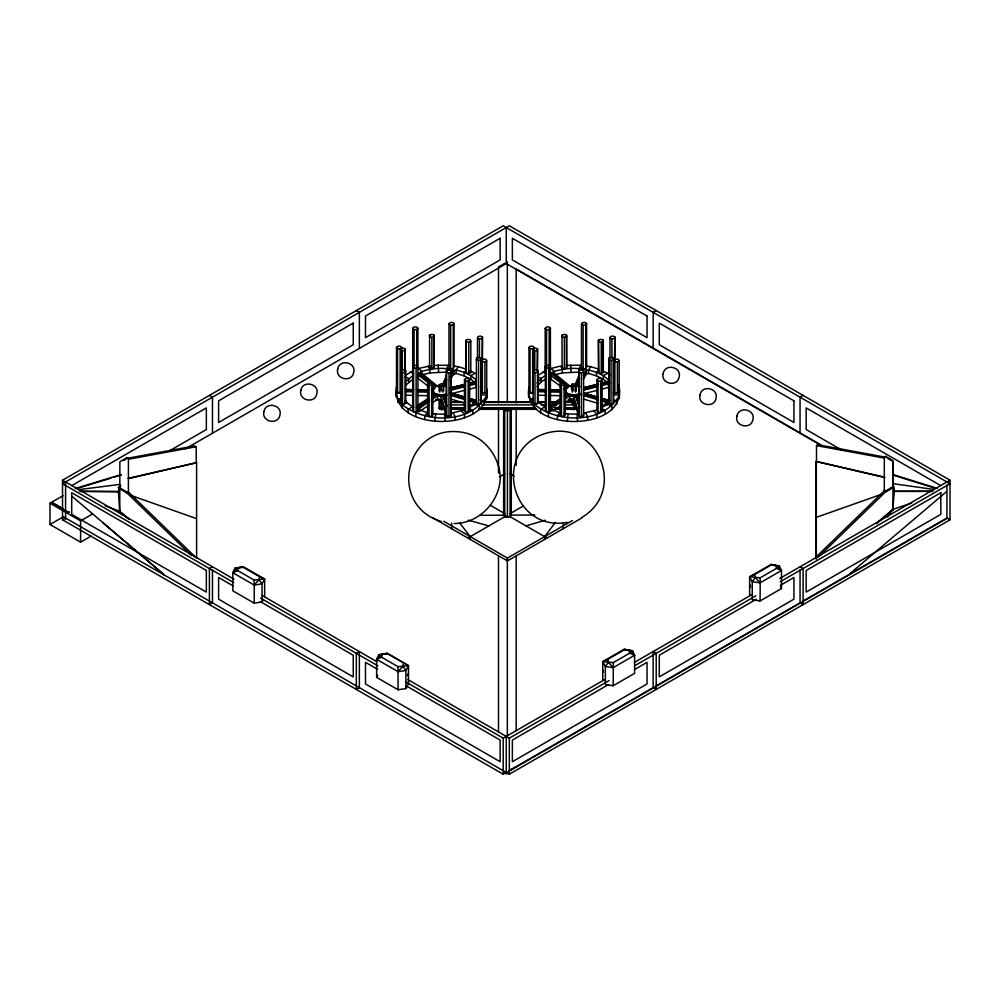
<?xml version="1.0" encoding="UTF-8"?>
<svg xmlns="http://www.w3.org/2000/svg" width="1000" height="1000" viewBox="0 0 1000 1000"><rect width="100%" height="100%" fill="white"/><g stroke="black" fill="none" stroke-linecap="round" stroke-linejoin="round"><path stroke-width="1.5" d="M563.263 522.938L563.188 528.737M613.175 685.738L613.35 662.588L629.637 653.188L634.6 655.288L634.6 673.375L613.175 685.738L605.35 684.538L605.35 666.45L602.75 661.637L624.175 649.262L632.513 650.763L634.6 655.288L613.175 667.663L605.35 666.45L608.488 662.3L607.725 659.338L624 649.938L632.513 650.763L632.513 653.787M760.062 600.938L760.238 577.775L776.525 568.375L781.5 570.475L781.5 588.562L760.062 600.938L752.237 599.725L752.237 581.638L749.638 576.825L771.075 564.462L779.4 565.962L781.5 570.475L760.062 582.85L752.237 581.638L755.387 577.487L754.613 574.525L770.9 565.125L779.4 565.962M564.637 390.387L564.637 391.037M486.838 398.75L487.212 389.3C490.637 431.662 394.55 432.113 396.4 390.913M528.5 396.825L528.875 387.362C521.8 433.975 631.112 432.55 618.263 384.938M613.525 393.413L613.688 390.838M619.7 389.3L619.325 398.75M609.75 382.887L608.538 379.787L603.237 375.65L596.487 372.3L588.612 369.9L586.538 370.375C576.025 366.9 564.625 368.387 554.188 371.4L549.15 374.4L561.562 383.425M476.4 359.575L476.562 358.075L478.913 357.413L481.075 358.25L481.075 401.975L480.9 403.475L478.562 404.137L476.4 403.3L476.4 359.575L478.562 360.412L480.9 359.75L481.075 358.25M476.4 403.3L476.562 401.8M608.875 359.575L609.05 358.075L611.4 357.413L613.562 358.25L613.562 401.975L613.387 403.475L611.05 404.137L608.875 403.3L608.875 359.575L611.05 360.412L613.387 359.75L613.562 358.25M608.875 403.3L609.05 358.075M56.913 505.525L56.288 505.812M263.35 599.575L262.05 601.975L254.225 603.188L232.8 590.812L232.8 572.725L237.775 570.625L238.275 567.825L243.225 566.712L264.65 579.075L264.65 597.163M403.512 663.35L402.75 666.312L405.887 670.462L398.062 671.675L376.637 659.3L381.6 657.2L382.1 654.4L387.062 653.288L408.488 665.65L408.488 683.737L405.887 688.55L398.062 689.762L376.637 677.387L376.637 659.3L378.725 654.788L387.062 653.288L408.488 665.65L405.887 670.462L405.887 688.55M404.712 372.262L405.037 348.9L402.962 348M537.2 370.7L537.525 348.9L535.45 348L533.05 348.575M624 649.938L624.175 649.262L629.138 650.387L634.6 655.288M770.9 565.125L771.075 564.462L776.025 565.575L781.5 570.475M432.962 395.8L432.962 392.25L434.475 394.3L437.388 395.775L441.112 396.375L446.287 412.788L444.613 414.188L435.712 414L434.825 420.938M565.45 395.8L565.45 392.25L566.962 394.3L569.875 395.775L573.6 396.375L578.775 412.788L577.1 414.188L568.2 414L567.312 420.938M254.225 603.188L254.225 585.1L258.913 579.738L259.688 576.775L243.4 567.375L234.9 568.212L232.8 572.725L254.225 585.1L262.05 583.888L264.65 579.075L259.688 576.775M477.5 359.862L477.5 338L478.025 336.525L480.513 336.05L482.45 337.05L482.45 360.475M481.925 382.25L482.45 337.05M609.987 358.3L609.987 338L610.513 336.525L613 336.05L614.938 337.05L614.938 360.475M614.412 360.387L614.938 337.05M442.5 384.988L446.413 375.387M574.987 384.988L579.462 374.012M579.575 378.988L576.3 386.1L579.237 378.088M576.3 386.1L579.575 378.137M446.575 380.087L443.938 385.575L446.238 379.188M443.938 385.575L446.575 379.237M63.8 509.45C60.5 508.938 65.963 510.8 63.863 509.625M397.45 385.087L396.4 387.362L396.012 396.825M450.238 377.088L452.837 371.45L456.125 369.9L464 372.3L470.763 375.65L476.05 379.787L475.913 381L474.425 381.85L470.112 382.95M450.238 380.637L452.837 375L456.125 373.45L464 375.85L470.763 379.2L474.988 382.512M376.637 677.387L377.675 675.125M578.15 386.95L579.462 384.137M583.375 375.675L586.538 370.375L586.538 373.925L583.375 379.225M400.688 371.538L401.375 370.075L403.888 369.688L405.725 370.763L405.725 401.987L405.05 403.45L402.525 403.825L400.688 402.762L400.688 371.538L402.525 372.6L405.05 372.212L405.725 370.763M400.688 402.762L401.375 401.312L401.375 370.075M533.175 371.538L533.862 370.075L536.375 369.688L538.212 370.763L538.212 401.987L537.537 403.45L535.013 403.825L533.175 402.762L533.175 371.538L535.013 372.6L537.537 372.212L538.212 370.763M128.112 478.387L196.6 462.663L129.425 478.425M196.4 518.575L130.8 495.375M428.775 401.613L418.338 409.3L427.1 412.675L424.938 415.863L424.938 419.412M560.025 402.45L550.825 409.3L559.587 412.675L557.425 415.863L557.425 419.412M448.975 324.062L449.862 322.638L452.438 322.375L454.113 323.525L454.113 367.25L453.237 368.675L450.662 368.938L448.975 367.788L448.975 324.062L450.662 325.213L453.237 324.95L454.113 323.525M581.462 324.062L582.35 322.638L584.913 322.375L586.6 323.525L586.6 367.25L585.725 368.675L583.15 368.938L581.462 367.788L581.462 324.062L583.15 325.213L585.725 324.95L586.6 323.525M887.712 517.05L892.862 509.375L894.275 491.413L932.625 491.413M466.062 369.075L458.3 366.7L456.125 369.9L456.125 373.45M598.538 369.075L590.775 366.7L588.612 369.9L588.612 373.45L596.487 375.85L603.237 379.2L607.475 382.512M439.012 385.6L435.325 386.488L432.775 390.037L435.325 394.712L441.463 396.188L446.388 395.012M433.625 389.988L435.325 386.488M439.125 391.213L439.125 384.963L441.375 383.663L443.638 384.963L443.638 391.213M442.975 392.137L443.638 384.963M443.638 408.387L441.375 409.688L439.125 408.387L439.775 407.463M546.413 537.087L544.612 539.462L544.612 536.625L510.1 516.7L510.15 410.238L511.275 408.675L511.275 515.138L510.15 516.7L507.45 517.35L504.738 516.7L503.625 515.138L503.625 408.675L504.738 410.238L504.738 516.7M572.725 385.312L567.812 386.488L565.262 390.037L567.812 394.712L573.95 396.188L580.1 394.712M571.6 389.65L571.6 384.963L572.263 384.038L575.462 384.038L576.125 391.213M575.462 392.137L576.125 384.963M571.6 408.387L572.263 409.312L575.462 409.312L576.125 405.262M503.625 515.138L504.738 513.587M544.612 536.625L555.413 522.35M398.062 689.762L398.062 671.675L402.75 666.312L408.488 665.65M427.612 383.9L428.8 382.562L431.4 382.488L432.812 383.75L432.812 414.988L431.625 416.325L429.025 416.4L427.612 415.138L427.612 383.9L429.025 385.163L431.625 385.087L432.812 383.75M560.1 383.9L561.287 382.562L563.888 382.488L565.3 383.75L565.3 414.988L564.113 416.325L561.512 416.4L560.1 415.138L560.1 383.9L561.512 385.163L564.113 385.087L565.3 383.75M470.15 399.85L474.438 401.087L474.6 400.062L468.888 398.413M474.438 401.087L474.6 400.062M601.062 399.35L606.925 401.087L607.075 400.062L601.225 398.312M606.925 401.087L607.075 400.062M412.7 372.05L412.7 328.338L413.913 327L416.525 326.938L417.912 328.212L417.938 410.825L416.125 411.912L413.587 411.55L412.863 410.112L412.863 366.388L414.675 365.3L417.2 365.65L417.938 367.1L416.125 368.188L413.587 367.825L412.863 366.388M416.7 367.025L416.7 329.55L417.912 328.212M405.613 381.775L413.375 375.238M405.613 385.325L413.375 378.787M545.188 372.05L545.188 328.338L546.4 327L549.012 326.938L550.4 328.212L550.425 410.825L548.612 411.912L546.075 411.55L545.35 410.112L545.35 366.388L547.163 365.3L549.688 365.65L550.425 367.1L548.612 368.188L546.075 367.825L545.35 366.388M549.175 367.025L549.175 329.55L550.4 328.212M537.062 382.912L541.225 378.363L545.862 375.238M537.062 386.463L541.225 381.912L545.862 378.787M819.075 556.4L885.588 491.838L892.962 487.587M232.8 572.725L238.275 567.825M376.637 659.3L382.1 654.4L387.225 653.95M476.35 401.188L474.412 402.912L474.412 405.288M419.137 410.225L415.875 413.113L415.875 416.662M551.625 410.225L548.362 413.113L548.362 416.662M58.212 506.838L58.975 506.238M64.488 510.538L65.425 509.963L64.475 510.662M581.938 517.362C627.65 490.225 597.15 418.475 546.3 433.175C490.788 449.85 510.9 532.762 567.663 522.35M876.425 523.362L892.862 509.375L911.688 503.062M876.425 523.675L892.862 509.688M466.238 370.412L464 372.3L464 375.85M598.725 370.412L596.487 372.3L596.487 375.85M464.462 379.6L465.962 378.375L468.562 378.512L469.65 379.875L469.65 411.112L468.15 412.337L465.55 412.2L464.462 410.838L464.462 379.6L465.55 380.975L465.55 412.2M465.55 380.975L468.15 381.112L469.65 379.875M596.95 379.6L598.45 378.375L601.038 378.512L602.137 379.875L602.137 411.112L600.638 412.337L598.038 412.2L596.95 410.838L596.95 379.6L598.038 380.975L598.038 412.2M598.038 380.975L600.638 381.112L602.137 379.875M401.7 391.4L400.175 392.625L397.575 392.463L396.5 391.087L396.5 347.375L398.038 346.15L400.625 346.3L401.7 347.675L401.7 371.1M396.5 347.375L397.575 348.738L400.175 348.9L401.7 347.675M534.188 347.675L532.663 348.9L532.663 392.625L530.062 392.463L528.987 391.087L528.987 347.375L530.513 346.15L533.112 346.3L534.188 347.675L534.188 371.1M417.275 406.737L428.55 399.05M432.312 396.5L435.075 394.913L432.575 397.475M428.812 399.188L417.537 406.863L417.537 407.713L428.812 400.037M432.575 396.625L435.075 394.913M417.275 407.587L428.55 399.9M432.312 397.35L434.812 394.787M560.037 400.887L549.763 407.587L549.763 406.737L561.025 399.05M564.788 396.488L567.55 394.913L565.05 397.475M550.025 407.713L550.025 406.863L560.037 400.037M565.05 396.625L567.55 394.913M549.763 407.587L561.025 399.9M564.788 397.337L567.288 394.787M432.463 399.113L437.388 395.775L437.388 399.325L432.463 402.663M418.925 411.825L428.775 405.163M564.95 399.113L569.875 395.775L569.875 399.325L564.95 402.663M552.638 410.988L560.025 406M406.037 374.938L413.237 370.775M469.85 407.337L474.5 404.212L479.412 406.15L479.412 409.688M537.413 375.675L545.725 370.775M611.9 409.688L611.9 406.15L606.975 404.212L601.175 408.113L605.225 410.625L605.225 414.175M417.8 405.25L428.062 398.512M431.912 395.988L434.475 394.3M549 406.1L560.55 398.512M564.4 395.988L566.962 394.3M481.625 360.125L483.4 359.025L485.95 359.363L486.7 360.812L486.7 392.038L484.913 393.137L482.375 392.8L481.625 391.35L481.625 360.125L482.375 361.562L482.375 392.8M482.375 361.562L484.913 361.9L486.7 360.812M614.113 360.125L615.887 359.025L618.425 359.363L619.188 360.812L619.188 392.038L617.4 393.137L614.862 392.8L614.113 391.35L614.113 360.125L614.862 361.562L614.862 392.8M614.862 361.562L617.4 361.9L619.188 360.812M119.875 487.987L127.088 492.15L127.088 492.975L128.412 492.287L128.412 458.288L126.912 457.638L119.875 461.763L119.75 511.8M125.738 459.15L123.4 460.525L125.887 459.062M884.3 490.213L885.8 490.875L892.837 486.737M885.8 491.7L892.837 487.575L892.837 460.525L885.625 456.362L884.3 457.05L884.3 491.05L885.8 491.7L885.8 490.875M506.262 736.4L506.262 772.45L503.2 774.225L62.525 519.8L62.525 480.2L503.2 225.775L950 483.738L780.2 581.775M71.7 485.65L206.35 407.912L206.35 429.538L168.65 451.312M91.1 536.1L80.6 542.163L50 524.487L50 503.212L63.113 495.65M67.237 512.263C68.825 511.362 66.688 511.025 67.537 512.438L69.513 512.225L67.337 512.325M50 524.487L63.113 516.925M498.5 266.95L504.812 263.275M62.525 519.8L65.588 518.025M118.138 487.688L120.838 486.125M185.525 448.787L506.55 263.438M119.75 488.825L127.125 493.088L128.6 492.238L196.213 557.863M50 503.212L80.6 520.887L92.413 514.075M212.475 566.775L209.412 568.55L209.412 604.6L212.475 602.837L212.475 569.788M656.213 310.587L653.15 312.35L653.15 348.413M499.487 476.863L504.8 473.787M468.488 537.15L470.288 539.462L470.288 536.625L506.125 515.938M510.1 513.638L523.375 505.975M443.75 521.3L507.45 558.075L572.475 520.538M433.125 518.013L507.45 560.913L581.763 518.013M803.112 395.4L800.05 397.163L800.05 433.225M816.5 461.887L816.5 445.6L817.975 444.75L885.588 457.2L885.625 456.362M885.588 457.2L884.112 458.05L816.5 445.6M406.175 682.138L503.2 738.162L604.637 679.6M634.288 662.475L751.538 594.788M779.837 578.45L950 480.2L950 519.8L509.325 774.225L62.525 516.263M407.887 679.6L509.325 738.162L609.05 680.588M634.65 665.8L755.938 595.775M607.987 684.875L512.375 740.075L512.375 761.712L647.038 683.962L647.038 662.337L634.913 669.325M756.225 599.288L659.275 655.263L659.275 676.9L793.925 599.163L793.925 577.525L780.462 585.3M516.175 766.688L508.6 771.025L653.15 687.65L656.213 689.412L656.213 653.35L653.15 651.587L653.15 687.65M655.85 686.087L800.05 602.837L803.112 604.6L803.112 568.55L800.05 566.775M802.738 601.275L946.938 518.025L950 519.8M507.9 771.838L947.513 518.025M608.4 381L601.163 383.312M413.85 407.3L412.475 406.912L408.113 409.25L408.113 412.8M610.037 375.225L607.6 373.312L603.237 375.65L603.237 379.2M127.088 492.15L128.412 491.463M418.013 373.738L421.7 371.4C432.137 368.387 443.537 366.9 454.05 370.375L454.05 373.925M465.95 340.275L467.975 339.325L470.412 339.875L470.812 341.362L470.812 372.587L468.787 373.537L466.35 372.987L465.95 371.5L465.95 340.275L466.35 372.987M466.35 341.763L468.787 342.3L470.812 341.362M598.438 340.275L600.462 339.325L602.9 339.875L603.3 341.362L603.3 372.587L601.263 373.537L598.837 372.987L598.438 371.5L598.438 340.275L598.837 372.987M598.837 341.763L601.263 342.3L603.3 341.362M749.638 594.913L749.638 576.825L754.613 574.525M602.75 679.725L602.75 661.637L607.725 659.338M451.275 413.175L464.387 409.95M583.763 413.175L596.875 409.95M447.013 395.112L441.112 396.375L441.112 399.925L445.863 414.963M578.337 414.963L573.6 399.925L573.6 396.375L579.5 395.112M577.413 399.538L579.5 398.663M419.412 373.013L435.875 385.575L435.6 386.538L419.412 373.862L419.412 373.013L435.6 385.688L435.6 386.538M419.412 373.862L435.875 386.425M551.9 373.013L568.462 386.037L568.188 387.013L551.9 373.862L551.9 373.013L568.188 386.163L568.188 387.013M551.9 373.862L568.462 386.887M446.425 370.863L448.587 370.012L450.938 370.675L451.125 372.175L451.125 415.9L448.975 416.75L446.625 416.087L446.425 414.588L446.425 370.863L446.625 416.087M446.625 372.362L448.975 373.025L451.125 372.175M578.913 370.863L581.075 370.012L583.425 370.675L583.612 372.175L583.612 415.9L581.462 416.75L579.113 416.087L578.913 414.588L578.913 370.863L579.113 416.087M579.113 372.362L581.462 373.025L583.612 372.175M55.587 505.225L54.775 504.888L55.45 505.15M61.062 507.7L60.087 507.962L60.912 508.3M881.912 494.15L816.312 517.35M429.6 367.9L429.562 335.163L431.812 334.387L434.087 335.125L434.125 367.863L431.887 368.638L429.6 367.9L429.562 366.388M429.562 335.163L429.6 336.662L431.887 337.4L434.125 336.625M562.087 367.9L562.05 335.163L564.288 334.387L566.575 335.125L566.613 367.863L564.375 368.638L562.087 367.9L562.05 366.388M562.05 335.163L562.087 336.662L564.375 337.4L566.613 336.625M412.475 406.912L407.175 402.775L402.025 404.5L397.925 399.087L396.012 393.275L401.95 393.013M540.6 412.8L540.6 409.25L544.963 406.912L539.663 402.775L534.513 404.5L530.413 399.087L528.5 393.275L532.95 393.075M75.188 488.55L121.213 474.525M76.675 488.587L110.812 478.188M113.787 477.275L121.213 475.012M526.025 525.9L545.175 520.237M450.012 388.062L464.363 384.412M450.087 390.487L464.425 386.838M470.163 385.375L475.913 383.913L475.913 387.463L470.163 388.925M451.512 393.663L464.425 390.387M583.925 387.7L596.85 384.412M584 390.112L596.912 386.838M601.225 385.737L608.387 383.913L608.387 387.463L601.225 389.288M584 393.663L596.912 390.387M430.988 365.75L418.725 368.425L421.7 371.4L421.7 374.95L429.862 372.9L446.613 372.1M562.35 372.9L554.188 374.95L554.188 371.4L551.213 368.425L560.6 366.062L562.35 369.35L562.35 372.9L579.1 372.1L579.1 368.55L580.887 365.175L566.35 365.438M60.85 508.325C59.088 507.812 62.812 507.837 60.412 507.887L61.075 507.85M404.712 350.4L402.312 350.988L402.312 369.725M537.2 350.4L534.8 350.988L534.8 369.725M463.963 385.788L450.712 388.988L450.575 387.95L463.825 384.75M469.712 383.325L475.737 382.088L469.85 383.512M463.963 384.938L450.575 387.95M463.825 385.6L450.712 388.988M469.712 384.175L475.737 382.938L469.85 384.363M583.7 387.8L598.038 384.325M600.913 383.638L608.212 382.088L601.05 383.825M583.825 387.975L598.175 384.513M583.7 388.65L598.038 385.175M600.913 384.487L608.212 382.938L601.05 384.675M583.825 388.837L598.175 385.363M439.125 384.963L439.775 385.887L442.975 385.887M435.325 393.575L441.463 395.05L446.388 393.875M571.6 384.963L572.263 385.887L575.462 385.887M504.738 410.238L507.45 410.875L510.15 410.238M567.812 393.575L573.95 395.05L580.1 393.575M586.538 373.925L588.612 373.45M477.5 338L479.438 339L481.925 338.525M609.987 338L611.925 339L614.412 338.525M61.788 508.212L61.062 508.587M127.125 458.35L194.737 445.9L196.213 446.75L196.213 463.038M128.6 459.2L196.213 446.75M234.9 568.212L243.225 566.712L243.4 567.375M402.188 398.325L397.925 399.087L397.925 402.638M533.25 398.575L530.413 399.087L530.413 402.638M78.525 489.688L119.85 484.375L118.438 491.75L80.087 491.262M237.775 570.625L254.062 580.025L264.65 579.075M446.65 406.712L443.3 396.087L446.512 404.425M443.3 396.938L446.512 405.275M579.575 407.975L575.612 395.588L579.412 405.637M575.612 396.438L575.95 395.55M454.062 523.513C478.888 523.612 499.663 502.05 500.312 477.45C499.363 456.2 484.237 436.262 462.912 432.425C406.15 422.013 386.037 504.925 441.55 521.6M378.725 654.788L382.1 654.4M433.862 365.438L448.4 365.175L446.613 368.55L446.613 370.925M381.6 657.2L397.887 666.6L402.75 666.312M412.7 328.338L414.087 329.613L416.7 329.55M545.188 328.338L546.575 329.613L549.175 329.55M480.062 515.312L504.4 515.188M510.487 515.15L534.837 515.025M450.725 401.775L460.087 401.775M485.025 401.775L530.225 401.775M538.013 401.775L545.812 401.775M548.925 401.775L556.725 401.775M566.075 401.775L572.312 401.775M450.725 402.425L463.2 402.425M485.025 402.425L530.225 402.425M538.013 402.425L545.812 402.425M548.925 402.425L556.725 402.425M564.513 402.425L572.312 402.425M450.725 404.9L464.762 404.9M469.438 404.9L474.113 404.9M481.9 404.9L533.337 404.9M541.138 404.9L545.812 404.9M548.925 404.9L552.05 404.9M564.513 404.9L573.862 404.9M441.375 407.762L444.5 407.762M450.725 407.762L464.762 407.762M480.35 407.762L534.9 407.762M555.163 407.762L559.837 407.762M564.513 407.762L573.862 407.762M441.375 408.675L444.5 408.675M450.725 408.675L464.762 408.675M478.787 408.675L536.462 408.675M555.163 408.675L559.837 408.675M564.513 408.675L573.862 408.675M441.375 409.312L444.5 409.312M450.725 409.312L464.762 409.312M478.787 409.312L536.462 409.312M555.163 409.312L559.837 409.312M564.513 409.312L573.862 409.312M934.237 489.5L893.05 483.663L894.275 491.238L932.625 491.238M80.087 491.438L118.438 491.438L119.663 511.5L121.45 514.038M538.212 389.688L545.988 389.837M549.1 389.888L559.975 390.1M538.212 389.888L545.975 390.037M549.087 390.087L559.963 390.3M538.212 390.538L545.988 390.688M549.1 390.737L559.975 390.95M538.212 390.737L545.975 390.887M549.087 390.95L559.963 391.15M405.688 389.688L413.212 389.825M417.738 389.9L428.275 390.087M405.675 389.888L413.2 390.025M417.725 390.1L428.263 390.288M405.688 390.538L413.212 390.675M417.738 390.75L428.275 390.938M405.675 390.737L413.2 390.875M417.725 390.95L428.263 391.138M537.475 389.425L544.888 389.575M549.338 389.675L561.188 389.925M538.25 391.675L545.812 391.838M548.825 391.9L560.925 392.15M404.988 389.425L413.888 389.613M416.85 389.675L428.7 389.925M405.763 391.675L413.325 391.838M417.85 391.925L428.438 392.15M538.25 395.225L545.812 395.375M548.825 395.45L560.925 395.7M405.763 395.225L413.325 395.375M417.85 395.475L428.438 395.7M528.987 347.375L530.062 348.738L532.663 348.9M749.638 576.825L760.238 577.775M602.75 661.637L613.35 662.588M613.438 394.7L619.325 395.2C603.888 424.137 557.837 423.525 534.513 404.5L534.513 408.05M576.3 385.25L576.638 386.15M443.938 384.725L444.275 385.625M586.538 366.05L590.775 366.7M454.05 366.05L458.3 366.7M563.888 413.338L568.2 414M432.837 413.55L435.712 414M569.875 399.325L573.6 399.925M437.388 399.325L441.112 399.925M613.913 400.288L616.675 400.913L616.675 404.462M480.037 399.975L484.188 400.913L484.188 404.462M816.112 558.587L816.112 461.45L884.6 477.163M816.112 461.45L884.8 477.562M575.188 385.312L580.1 386.488M569.475 398.575L574.388 399.75L574.388 400.887L568.237 399.425M442.7 385.312L446.388 386.188M435.75 399.425L441.9 400.887M468.25 520.163L488.862 525.9M450.325 393.05L464.6 397.175M450.163 393.237L464.438 397.35M470.15 399L474.438 400.238M450.325 393.9L464.6 398.025M468.888 399.263L474.6 400.913M450.163 394.087L464.438 398.2M583.812 393.137L598.075 397.325M600.938 398.162L609.812 400.325L606.9 402.912L606.9 405.288M583.462 395.538L598.075 399.825M600.988 400.675L605.375 401.962L606.9 402.912L606.975 404.212M583.462 399.087L598.075 403.375M600.988 404.225L605.375 405.513L605.375 401.962M449.9 392.713L464.162 396.9M469.875 398.575L475.575 400.25M450.975 395.538L464.125 399.387M469.963 401.112L474.412 402.912L474.5 404.212M450.975 399.087L464.125 402.938M469.963 404.663L472.887 405.513L472.887 401.962M583.663 393.088L596.838 397M583.513 393.263L598.138 397.625M601.062 398.488L606.925 400.238M583.663 393.938L596.838 397.863M601.225 399.162L607.075 400.913M583.513 394.113L598.138 398.475M892.962 474.55L937.525 488.45M892.962 475.05L936.038 488.488M105.237 505.85L119.663 511.188L129.2 519.25M537.537 376.912L541.225 378.363L541.225 381.912M405.05 376.912L408.738 378.363L408.738 381.912M549.15 377.95L560.375 386.05M602.425 370.75L607.6 373.312M469.938 370.75L475.112 373.312L470.763 375.65L470.763 379.2M950 480.2L509.325 225.775L62.525 483.738L233.675 582.55M940.825 485.65L806.162 407.912L806.162 429.538L841.175 449.75M888.025 458.575L891.737 460.75M517.375 269.688L820.362 444.625M822.962 446.45L506.262 263.6L506.262 227.55M885.588 491.838L884.112 490.988L816.5 556.625L817.975 557.475M356.312 310.587L359.363 312.35L359.363 348.413M510.1 473.787L514.087 476.087M490.2 505.213L504.8 513.638M209.412 395.4L212.475 397.163L212.475 433.225M62.525 480.2L234.037 579.225M262.337 595.562L376.887 661.7M260.625 598.112L377.875 665.8M233.412 586.075L218.6 577.525L218.6 599.163L353.25 676.9L353.25 655.263L260.338 601.625M377.612 669.325L365.487 662.337L365.487 683.962L500.138 761.712L500.138 740.075L405.887 685.65M57.213 505.125L56.175 505.875M63.263 508.625L62.237 509.375M61.662 508.075L60.625 508.837M59.45 507.188C62.538 507.275 56.675 507.638 59.962 506.712L60.7 507.312L59.812 507.4M503.85 772.475L506.55 774.038L506.55 772.625M542.975 371.95L545 373.2M410.487 371.95L413.525 373.837M469.7 408.738L472.738 410.625L472.738 414.175M570.612 386.75L553.188 372.4M563.925 385.275L567.475 388.05M563.925 388.825L566.3 390.675M438.125 386.75L420.7 372.4L420.7 374.762M429.075 383.425L418.425 375.1L418.425 378.65L429.075 386.975M432.625 386.2L435 388.05M119.663 511.5L129.2 519.562M72.188 496.45L164.312 574.938L102.888 522.825M127.125 493.088L191.412 555.487M594.012 411.163L596.987 414.137L596.987 417.688M461.525 411.163L464.5 414.137L464.5 417.688M755.387 577.487L760.062 582.85M608.488 662.3L613.175 667.663M459.475 522.725L470.288 536.625M537.875 400.425L539.663 402.775M405.4 400.425L407.175 402.775M258.913 579.738L262.05 583.888L262.05 601.975M565.262 391.163L567.812 394.712M432.775 391.163L435.325 394.712M119.663 511.188L122.338 515M580.625 368.975L581.138 369.9M448.137 368.975L448.65 369.9M585.85 413.225L587.6 416.512L587.6 420.062M428.113 366.062L429.862 369.35L429.862 372.9M453.363 413.225L455.125 416.512L455.125 420.062M618.425 390.6L619.188 392.038M550.425 410.825L549.688 409.375L549.688 365.65M780.45 586.3L781.5 588.562M575.612 395.588L579.575 407.125M443.3 396.087L446.65 405.863M480.45 387.025L481.275 389.55L480.95 394.7L486.838 395.2C471.4 424.137 425.35 423.525 402.025 404.5L402.025 408.05M577.413 395.988L579.263 401.887M446.312 400.412L444.925 395.988L444.925 398.35M603.3 372.587L602.9 339.875M470.412 371.1L470.812 372.587M776.025 565.575L776.525 568.375M629.138 650.387L629.637 653.188M893.3 485.675L894.275 491.238M570.65 364.963L571.1 371.938M577.1 414.188L577.55 421.163M438.175 364.963L438.612 371.938M444.613 414.188L445.062 421.163M583.425 414.4L583.612 415.9M451.125 415.9L450.938 370.675M397.887 666.6L398.062 671.675M254.062 580.025L254.225 585.1M566.613 367.863L566.575 335.125M451.637 523.112L451.712 528.737M434.125 367.863L434.087 335.125M946.938 484.975L946.938 518.025M946.438 491.725L849.925 573.663M892.962 461.463L892.962 510.55M816.312 461.838L816.312 558.987M800.05 569.788L800.05 602.837M617.4 361.9L617.4 393.137M613.387 359.75L613.387 403.475M611.925 339L611.925 357.738M611.05 360.412L611.05 404.137M608.088 381.9L608.212 382.938M601.263 342.3L601.263 373.537M600.638 381.112L600.638 412.337M585.725 324.95L585.725 368.675M585.325 371.45L585.325 375M583.15 325.213L583.15 368.938M581.462 373.025L581.462 416.75M575.462 403.062L575.462 409.312M573.95 395.05L573.95 396.188M573.862 386.275L573.862 390.95M573.862 400.325L573.862 409.688M572.263 384.038L572.263 392.137M572.263 399.663L572.263 404.625M571.6 399.012L571.6 402.137M567.812 386.488L567.812 387.612M564.375 337.4L564.375 368.638M564.113 385.087L564.113 416.325M561.512 385.163L561.512 416.4M552.175 372.887L552.175 373.75M551.413 408.275L551.413 410.637M550.9 375.1L550.9 378.65M548.612 368.188L548.612 411.912M546.575 329.613L546.575 367.088M546.075 367.825L546.075 411.55M537.525 348.9L537.537 403.45M535.013 372.6L535.013 403.825M530.062 348.738L530.062 392.463M516.175 268.475L516.175 402.825M516.175 409.025L516.175 465.25M516.175 555.825L516.175 730.775M509.325 738.162L509.325 774.225M507.45 410.875L507.45 517.35M507.45 558.075L507.45 560.913M507.337 261.825L507.337 402.2M507.337 559.675L507.337 735.925M503.2 738.162L503.2 774.225M498.5 266.913L498.5 402.825M498.5 409.025L498.5 473.1M498.5 555.825L498.5 732.337M484.913 361.9L484.913 393.137M480.9 359.75L480.9 403.475M479.438 339L479.438 357.738M478.562 360.412L478.562 404.137M475.6 381.9L475.737 382.938M468.787 342.3L468.787 373.537M468.15 381.112L468.15 412.337M453.237 324.95L453.237 368.675M452.837 371.45L452.837 375M450.662 325.213L450.662 368.938M448.975 373.025L448.975 416.75M445.95 413.688L445.95 416.05M443.638 396.037L443.638 396.9M441.463 395.05L441.463 396.188M441.375 386.275L441.375 390.95M441.375 400.325L441.375 409.688M439.775 385.887L439.775 392.137M439.775 399.938L439.775 409.312M439.125 399.012L439.125 408.387M431.887 337.4L431.887 368.638M431.625 385.087L431.625 416.325M429.025 385.163L429.025 416.4M419.688 372.887L419.688 373.75M418.925 408.275L418.925 410.637M416.125 368.188L416.125 411.912M414.087 329.613L414.087 367.088M413.587 367.825L413.587 411.55M405.037 348.9L405.037 370.763M405.05 372.212L405.05 403.45M402.525 372.6L402.525 403.825M400.175 348.9L400.175 392.625M397.575 348.738L397.575 392.463M196.6 462.663L196.6 558.275M126.912 457.638L126.912 458.462M80.6 520.887L80.6 542.163M65.588 481.975L65.588 519.45M750.525 587.137A1.312 0.762 -60 0 1 750.525 585.288M407.438 674.188A1.312 0.762 60 0 1 407.438 675.7M603.45 671.888A1.312 0.762 -60 0 1 603.45 670.375M54.088 503.85L52.987 504.012L54.088 503.888M57.287 506.3L58.338 506.238L57.337 506.225M64.95 510.725L65.812 510.65L64.95 510.725M263.962 411.6C261.2 421.812 278.163 425.575 279.925 415.087C282.688 404.888 265.725 401.112 263.962 411.6M300.85 390.312C298.087 400.513 315.05 404.275 316.8 393.8C319.562 383.587 302.6 379.825 300.85 390.312M337.725 369.012C334.963 379.225 351.938 382.987 353.688 372.5C356.45 362.3 339.487 358.525 337.725 369.012M663.175 373.55C660.4 383.762 677.375 387.525 679.125 377.038C681.888 366.838 664.925 363.062 663.175 373.55M700.05 394.837C697.288 405.05 714.25 408.812 716.012 398.338C718.775 388.125 701.812 384.363 700.05 394.837M736.938 416.138C734.175 426.35 751.137 430.112 752.887 419.625C755.662 409.425 738.688 405.65 736.938 416.138M66 510.662L64.75 510.788L66 510.662M54.688 504.4C53.15 505.525 55.525 503.013 54.425 504.3L55.325 504.412L54.688 504.4M52.688 502.725C51.562 504.475 55.213 502.788 52.3 503.425C54.237 501.375 49.962 504.288 52.688 502.725M353.25 323.1L218.6 400.838L218.6 422.475L353.25 344.738L353.25 323.1M500.138 238.287L365.487 316.038L365.487 337.663L500.138 259.925L500.138 238.287M56.363 505L55.512 505.5L56.363 505M62.9 508.413L61.737 509.087L63.05 508.5M66.375 510.788L65.525 511.275L66.375 510.788M359.363 651.587L356.312 653.35L356.312 689.412L359.363 687.65L359.363 651.587M940.825 492.713L806.162 570.462L806.162 592.087L940.825 514.35L940.825 492.713M583.1 369.538L582.762 370.337L583.1 369.538M450.613 369.538L450.275 370.337L450.613 369.538M647.038 316.038L512.375 238.287L512.375 259.925L647.038 337.663L647.038 316.038M793.925 400.838L659.275 323.1L659.275 344.738L793.925 422.475L793.925 400.838M206.35 570.462L71.7 492.713L71.7 514.35L206.35 592.087L206.35 570.462"/></g></svg>
